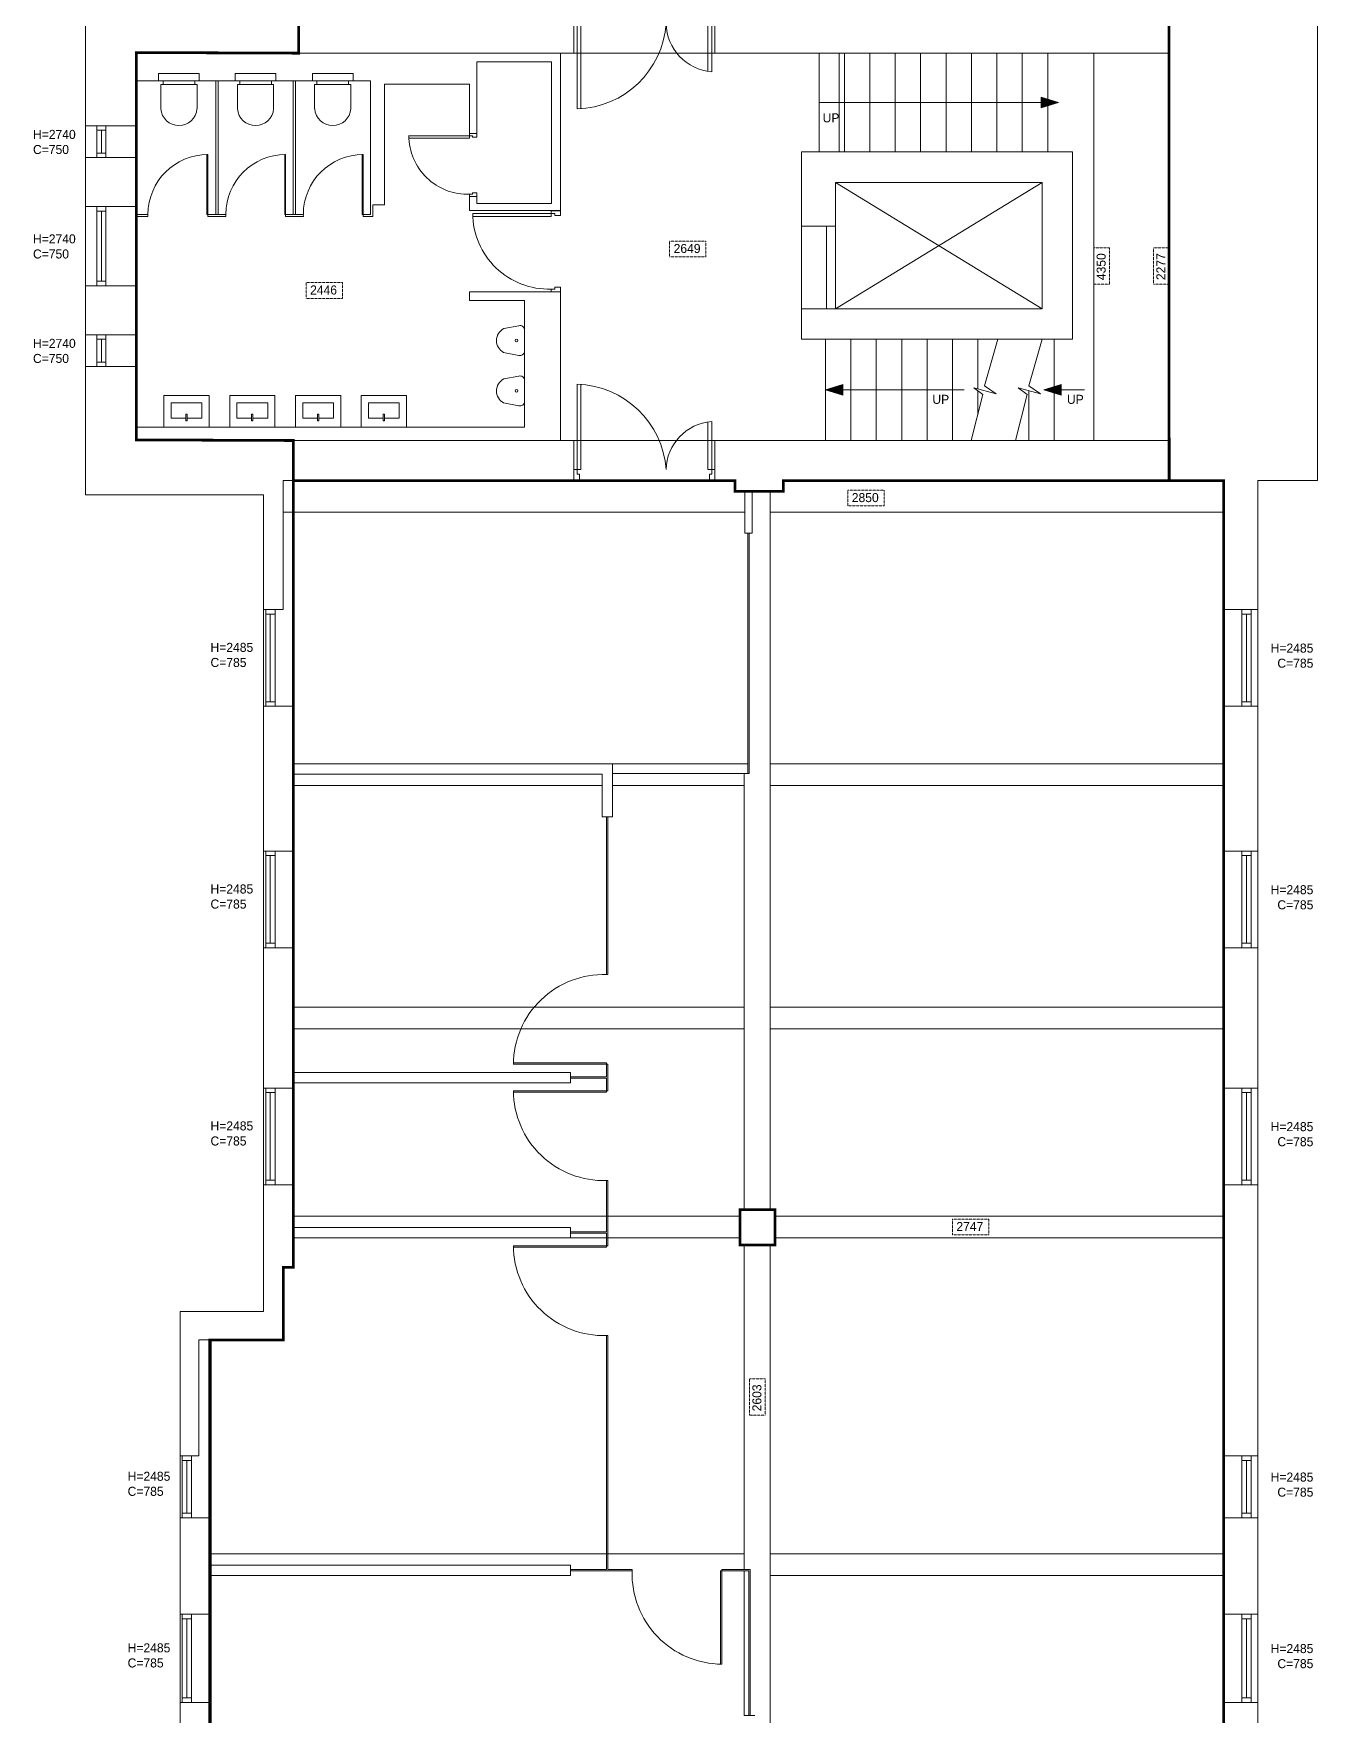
# Model space of a CAD drawing. Header units: millimetres. Extents: x 62976 to 1097852, y -110926 to 167100.
# Drawn here: x 992492 to 1006681, y -14289 to 4302 of the extents above; entities that cross this region are included whole.
import ezdxf

# ---------------------------------------------------------------- set-up
doc = ezdxf.new("R2010")
doc.units = ezdxf.units.MM
doc.linetypes.add('HIDDENX2', pattern=[0.75, 0.5, -0.25])
for name, color, linetype, lineweight in [('BLOCKS', 8, 'Continuous', 15), ('Ceiling', 45, 'HIDDENX2', 15), ('Ceiling tag', 1, 'Continuous', 15), ('GIA', 84, 'Continuous', 15), ('NIA', 30, 'Continuous', 15), ('Partitions', 155, 'Continuous', 15), ('Stairs', 8, 'Continuous', 15), ('WALLS', 7, 'Continuous', 15)]:
    doc.layers.add(name, color=color, linetype=linetype, lineweight=lineweight)
doc.layers.add('Whatch', color=7, linetype='Continuous', lineweight=15, true_color=0xa8a8a8)
doc.styles.add('Century Gothic', font='GOTHIC.TTF')

# ---------------------------------------------------------------- blocks, each defined once
blk = doc.blocks.new('DOOR 1210')
at = {"layer": 'BLOCKS'}
for p, q in [((523, -547), (523, 233)), ((557, 233), (557, -547)), ((-673, -107), (-673, -547)), ((-639, -547), (-639, -111)), ((-703, -647), (-703, -547)), ((-673, -547), (-703, -547)), ((-639, -547), (-673, -547)), ((-673, -588), (-673, -547)), ((-653, -588), (-673, -588)), ((-653, -647), (-653, -588)), ((523, -547), (557, -547)), ((537, -588), (557, -588)), ((537, -647), (537, -588)), ((557, -588), (557, -547)), ((557, -588), (557, -547)), ((557, -547), (587, -547)), ((587, -647), (587, -547)), ((-653, -647), (-703, -647)), ((537, -647), (587, -647))]:
    blk.add_line(p, q, dxfattribs=at)
for centre, radius, start, end in [((580, -605), 838, 91.5864, 176.0634), ((-708, -559), 453, 1.4922, 85.5208)]:
    blk.add_arc(centre, radius, start, end, dxfattribs=at)
blk = doc.blocks.new('33')
at = {"layer": 'BLOCKS'}
for p, q in [((524987, 33196), (524987, 32535)), ((524997, 33196), (524987, 33196)), ((524997, 33196), (524997, 32535)), ((524987, 32535), (524997, 32535))]:
    blk.add_line(p, q, dxfattribs=at)
blk.add_arc((524997, 32535), 661, 90, 180, dxfattribs=at)
blk = doc.blocks.new('sink wc')
at = {"layer": 'BLOCKS'}
for p, q in [((36043, 129595), (36543, 129595)), ((36043, 129245), (36043, 129595)), ((36543, 129595), (36543, 129245)), ((36123, 129495), (36285, 129495)), ((36123, 129325), (36123, 129495)), ((36285, 129525), (36285, 129448)), ((36285, 129525), (36300, 129525)), ((36300, 129448), (36285, 129448)), ((36300, 129525), (36300, 129448)), ((36300, 129495), (36463, 129495)), ((36463, 129495), (36463, 129325)), ((36543, 129245), (36043, 129245)), ((36463, 129325), (36123, 129325))]:
    blk.add_line(p, q, dxfattribs=at)
blk = doc.blocks.new('bide')
at = {"layer": 'BLOCKS'}
for p, q in [((114984, 102473), (115151, 102442)), ((114921, 102425), (114921, 102193)), ((114984, 102145), (115152, 102177))]:
    blk.add_line(p, q, dxfattribs=at)
blk.add_circle((115011, 102309), 15, dxfattribs=at)
for centre, radius, start, end in [((114971, 102425), 50, 74.0546, 180), ((115082, 102309), 149, 298.0058, 62.5661), ((114971, 102193), 50, 180, 285.9454)]:
    blk.add_arc(centre, radius, start, end, dxfattribs=at)
blk = doc.blocks.new('86')
at = {"layer": 'BLOCKS'}
for p, q in [((1410326, -319863), (1410326, -319782)), ((1410326, -319782), (1410776, -319782)), ((1410776, -319863), (1410326, -319863)), ((1410351, -320172), (1410351, -319903)), ((1410351, -319903), (1410376, -319903)), ((1410376, -319863), (1410376, -319903)), ((1410376, -319903), (1410726, -319903)), ((1410726, -319903), (1410726, -319863)), ((1410751, -319903), (1410726, -319903)), ((1410751, -319903), (1410751, -320172)), ((1410776, -319782), (1410776, -319863))]:
    blk.add_line(p, q, dxfattribs=at)
blk.add_arc((1410551, -320158), 200, 183.8042, 356.1958, dxfattribs=at)
blk = doc.blocks.new('94')
at = {"layer": 'BLOCKS'}
for p, q in [((1508732, -330403), (1507702, -330403)), ((1507702, -330403), (1507702, -330418)), ((1507702, -330418), (1508732, -330418)), ((1508732, -330403), (1508732, -330418))]:
    blk.add_line(p, q, dxfattribs=at)
blk.add_arc((1508700, -330423), 998, 88.1761, 179.7406, dxfattribs=at)
blk = doc.blocks.new('DOOR 840')
at = {"layer": 'BLOCKS'}
for p, q in [((-582, 249), (-582, -591)), ((-582, -591), (-582, 249)), ((-548, 249), (-582, 249)), ((-548, -591), (-548, 248)), ((-612, -691), (-612, -591)), ((-582, -591), (-612, -591)), ((-562, -691), (-612, -691)), ((-548, -591), (-582, -591)), ((-582, -632), (-582, -591)), ((-562, -632), (-582, -632)), ((-562, -691), (-562, -632)), ((208, -632), (228, -632)), ((208, -691), (208, -632)), ((208, -691), (258, -691)), ((228, -632), (228, -591)), ((228, -591), (258, -591)), ((258, -691), (258, -591))]:
    blk.add_line(p, q, dxfattribs=at)
blk.add_arc((-586, -565), 814, 358.1575, 89.7593, dxfattribs=at)

msp = doc.modelspace()

# ---------------------------------------------------------------- hatches: boundary and pattern name
at = {"layer": 'Stairs'}
for points in [[(1003628, 3598), (1003628, 3482), (1003821, 3541)], [(1001436, 306), (1001436, 422), (1001244, 363)], [(1003851, 306), (1003851, 422), (1003659, 363)]]:
    msp.add_hatch(color=256, dxfattribs=at).paths.add_polyline_path(points)

# ---------------------------------------------------------------- linework, layer by layer
at = {"layer": 'BLOCKS'}
for p, q in [((993191, 2931), (993191, 3284)), ((993291, 3234), (993191, 3234)), ((993241, 2981), (993241, 3234)), ((993291, 2931), (993291, 3284)), ((993628, 3284), (993628, 2931)), ((996639, 3174), (997311, 3174)), ((997311, 3174), (996639, 3174)), ((996639, 3147), (996639, 3174)), ((997391, 3198), (997311, 3198)), ((997311, 3174), (997311, 3198)), ((997311, 3147), (997311, 3174)), ((997344, 3174), (997311, 3174)), ((997344, 3158), (997344, 3174)), ((997391, 3158), (997391, 3198)), ((993291, 2981), (993191, 2981)), ((997311, 3147), (996640, 3147)), ((997391, 3158), (997344, 3158)), ((997344, 2526), (997311, 2526)), ((997311, 2526), (997311, 2502)), ((997391, 2502), (997311, 2502)), ((997344, 2542), (997344, 2526)), ((997391, 2542), (997344, 2542)), ((997391, 2542), (997391, 2502)), ((993191, 1514), (993191, 2391)), ((993291, 2341), (993191, 2341)), ((993241, 1564), (993241, 2341)), ((993291, 1514), (993291, 2391)), ((993628, 2391), (993628, 1514)), ((1001254, 1260), (1001254, 2175)), ((993291, 1564), (993191, 1564)), ((993191, 621), (993191, 974)), ((993291, 621), (993291, 974)), ((993628, 974), (993628, 621)), ((993291, 924), (993191, 924)), ((993241, 671), (993241, 924)), ((993291, 671), (993191, 671)), ((995362, -639), (995362, -3134)), ((995058, -2064), (995058, -3134)), ((995058, -2114), (995161, -2114)), ((995108, -2114), (995108, -3083)), ((995161, -2064), (995161, -3134)), ((1005644, -2064), (1005644, -3134)), ((1005846, -2064), (1005846, -3134)), ((1005950, -2114), (1005846, -2114)), ((1005899, -2114), (1005899, -3083)), ((1005950, -2064), (1005950, -3134)), ((995058, -3083), (995161, -3083)), ((1005950, -3083), (1005846, -3083)), ((995058, -4735), (995058, -5805)), ((995058, -4785), (995161, -4785)), ((995108, -4785), (995108, -5754)), ((995161, -4735), (995161, -5805)), ((995362, -4735), (995362, -5805)), ((1005644, -4735), (1005644, -5805)), ((1005846, -4735), (1005846, -5805)), ((1005950, -4785), (1005846, -4785)), ((1005899, -4785), (1005899, -5754)), ((1005950, -4735), (1005950, -5805)), ((995058, -5754), (995161, -5754)), ((1005950, -5754), (1005846, -5754)), ((995058, -7354), (995058, -8424)), ((995058, -7404), (995161, -7404)), ((995108, -7404), (995108, -8373)), ((995161, -7354), (995161, -8424)), ((995362, -7354), (995362, -8424)), ((1005644, -7354), (1005644, -8424)), ((1005846, -7354), (1005846, -8424)), ((1005950, -7404), (1005846, -7404)), ((1005899, -7404), (1005899, -8373)), ((1005950, -7354), (1005950, -8424)), ((995058, -8373), (995161, -8373)), ((1005950, -8373), (1005846, -8373)), ((994439, -10139), (994439, -12105)), ((994133, -11420), (994133, -12105)), ((994133, -11470), (994237, -11470)), ((994186, -11470), (994186, -12054)), ((994237, -11420), (994237, -12105)), ((1005644, -11420), (1005644, -12105)), ((1005846, -11420), (1005846, -12105)), ((1005950, -11470), (1005846, -11470)), ((1005897, -11470), (1005897, -12054)), ((1005950, -11420), (1005950, -12105)), ((994133, -12054), (994237, -12054)), ((1005950, -12054), (1005846, -12054)), ((994133, -13172), (994133, -14146)), ((994237, -13172), (994237, -14146)), ((994439, -13172), (994439, -14146)), ((1005644, -13172), (1005644, -14146)), ((1005846, -13172), (1005846, -14146)), ((1005950, -13172), (1005950, -14146)), ((994133, -13222), (994237, -13222)), ((994186, -13222), (994186, -14095)), ((1005950, -13222), (1005846, -13222)), ((1005897, -13222), (1005897, -14095)), ((994133, -14095), (994237, -14095)), ((1005950, -14095), (1005846, -14095))]:
    msp.add_line(p, q, dxfattribs=at)
at = {"layer": 'BLOCKS', "ltscale": 2}
for p, q in [((1000385, -3878), (1000385, -1219)), ((1000400, -3878), (1000400, -1219)), ((1000385, -3878), (1000400, -3878)), ((998825, -4355), (998825, -6099)), ((998840, -4355), (998840, -6099)), ((998825, -6099), (998840, -6099)), ((998426, -7230), (998825, -7230)), ((998426, -7245), (998825, -7245)), ((998825, -7092), (998825, -7230)), ((998825, -7092), (998840, -7092)), ((998825, -7245), (998825, -7384)), ((998840, -7092), (998840, -7384)), ((998825, -7384), (998840, -7384)), ((998825, -8377), (998825, -8945)), ((998825, -8377), (998840, -8377)), ((998840, -8377), (998840, -9098)), ((998426, -8945), (998825, -8945)), ((998426, -8960), (998825, -8960)), ((998825, -8960), (998825, -9098)), ((998825, -9098), (998840, -9098)), ((998825, -10091), (998825, -12678)), ((998825, -10091), (998840, -10091)), ((998840, -10091), (998840, -12678)), ((998426, -12678), (998825, -12678)), ((998426, -12693), (999107, -12693)), ((998840, -12678), (999107, -12678)), ((999107, -12693), (999107, -12678)), ((1000100, -12678), (1000412, -12678)), ((1000100, -12693), (1000100, -12678)), ((1000100, -12693), (1000397, -12693)), ((1000397, -14289), (1000397, -12693)), ((1000412, -14289), (1000412, -12678))]:
    msp.add_line(p, q, dxfattribs=at)
at = {"layer": 'BLOCKS'}
msp.add_arc((997290, 3177), 651, 180.2407, 271.8425, dxfattribs=at)
at = {"layer": 'Ceiling', "ltscale": 2}
for p, q in [((998463, 4086), (1000023, 4086)), ((1001394, 2995), (1001394, 4086)), ((1004209, -196), (1004209, 4086)), ((1000979, 1260), (1000979, 2175)), ((998463, -196), (1000023, -196)), ((1000633, -758), (1000633, -8698)), ((1000353, -989), (995251, -989)), ((1005644, -989), (1000633, -989)), ((998890, -3770), (1000385, -3770)), ((998890, -3878), (1000385, -3878)), ((1000347, -8698), (1000347, -3878)), ((1000633, -3770), (1005644, -3770)), ((995362, -4008), (998776, -4008)), ((998890, -4008), (1000347, -4008)), ((1000633, -4008), (1005644, -4008)), ((1000347, -6462), (995362, -6462)), ((1005644, -6462), (1000633, -6462)), ((1000347, -6700), (995362, -6700)), ((1005644, -6700), (1000633, -6700)), ((995362, -8771), (1000299, -8771)), ((1000685, -8771), (1005644, -8771)), ((998426, -9009), (1000299, -9009)), ((1000347, -12678), (1000347, -9090)), ((1000633, -9090), (1000633, -16762)), ((1000685, -9009), (1005644, -9009)), ((1000347, -12504), (994439, -12504)), ((1005644, -12504), (1000633, -12504)), ((1000347, -14289), (1000347, -12693)), ((1005644, -12742), (1000633, -12742))]:
    msp.add_line(p, q, dxfattribs=at)
at = {"layer": 'Ceiling'}
for points in [[(999522, 2009), (999923, 2009), (999923, 1835), (999522, 1835)], [(1004209, 1532), (1004209, 1934), (1004384, 1934), (1004384, 1532)], [(1004868, 1532), (1004868, 1934), (1005043, 1934), (1005043, 1532)], [(995504, 1550), (995905, 1550), (995905, 1375), (995504, 1375)], [(1001490, -745), (1001892, -745), (1001892, -919), (1001490, -919)], [(1002647, -8803), (1003048, -8803), (1003048, -8977), (1002647, -8977)], [(1000403, -10972), (1000403, -10570), (1000578, -10570), (1000578, -10972)]]:
    msp.add_lwpolyline(points, close=True, dxfattribs=at)
at = {"layer": 'GIA', "ltscale": 2, "const_width": 30}
for points in [[(994444, -17096), (994444, -10139), (995253, -10139), (995253, -9336), (995362, -9336), (995362, -196), (993628, -189), (993628, 4093), (995420, 4086), (995420, 13163)], [(1005040, 4533), (1005043, -639), (1005644, -639), (1005644, -17182)]]:
    msp.add_lwpolyline(points, dxfattribs=at)
at = {"layer": 'NIA', "ltscale": 2, "const_width": 30}
for points in [[(1005644, -639), (1000777, -639), (1000777, -758), (1000244, -758), (1000244, -639), (995362, -639), (995362, -9336), (995253, -9336), (995253, -10139), (994439, -10139), (994439, -17182), (1000261, -17182), (1000261, -16762), (1000806, -16762), (1000806, -17182), (1005644, -17182)], [(1000299, -9090), (1000299, -8698), (1000685, -8698), (1000685, -9090)]]:
    msp.add_lwpolyline(points, close=True, dxfattribs=at)
at = {"layer": 'Partitions', "ltscale": 2}
for p, q in [((998215, 3991), (997391, 3991)), ((997391, 3991), (997391, 3198)), ((998215, 3991), (998215, 2425)), ((998315, 4086), (998315, 2345)), ((996215, 3780), (993628, 3780)), ((994505, 2304), (994505, 3780)), ((994530, 2304), (994530, 3780)), ((995360, 2304), (995360, 3780)), ((995385, 2304), (995385, 3780)), ((996215, 2304), (996215, 3780)), ((996369, 3742), (996369, 2410)), ((997311, 3742), (996369, 3742)), ((997311, 3742), (997311, 3198)), ((997311, 2502), (997311, 2345)), ((997391, 2502), (997391, 2425)), ((998215, 2425), (997391, 2425)), ((993756, 2304), (993628, 2304)), ((993756, 2279), (993628, 2279)), ((993756, 2304), (993756, 2279)), ((994615, 2304), (994417, 2304)), ((994417, 2304), (994417, 2279)), ((994616, 2279), (994417, 2279)), ((994615, 2304), (994616, 2279)), ((995472, 2304), (995276, 2304)), ((995276, 2304), (995276, 2279)), ((995473, 2279), (995276, 2279)), ((995472, 2304), (995473, 2279)), ((996215, 2304), (996133, 2304)), ((996133, 2304), (996133, 2279)), ((996240, 2279), (996133, 2279)), ((996240, 2279), (996240, 2410)), ((996369, 2410), (996240, 2410)), ((998315, 2345), (997311, 2345)), ((998315, 1447), (997311, 1447)), ((997311, 1447), (997311, 1350)), ((997918, 1350), (997311, 1350)), ((997918, 1350), (997918, -50)), ((998315, 1447), (998315, -196)), ((997918, -50), (993628, -50)), ((1000353, -1219), (1000353, -758)), ((1000433, -1219), (1000433, -758)), ((1000353, -1219), (1000433, -1219)), ((998890, -3770), (995362, -3770)), ((998776, -3884), (995362, -3884)), ((998776, -4355), (998776, -3884)), ((998890, -4355), (998890, -3770)), ((998776, -4355), (998890, -4355)), ((998426, -7181), (995362, -7181)), ((998426, -7181), (998426, -7295)), ((998426, -7295), (995362, -7295)), ((995362, -8895), (998426, -8895)), ((998426, -8895), (998426, -9009)), ((998426, -9009), (995362, -9009)), ((998426, -12630), (994439, -12630)), ((998426, -12630), (998426, -12742)), ((998426, -12742), (994439, -12742)), ((1000347, -14289), (1000462, -14289))]:
    msp.add_line(p, q, dxfattribs=at)
at = {"layer": 'Stairs'}
for p, q in [((1001173, 2995), (1001173, 4086)), ((1001453, 4086), (1001453, 2995)), ((1001734, 4086), (1001734, 2995)), ((1002015, 4086), (1002015, 2995)), ((1002296, 4086), (1002296, 2995)), ((1002577, 4086), (1002577, 2995)), ((1002858, 4086), (1002858, 2995)), ((1003139, 4086), (1003139, 2995)), ((1003420, 4086), (1003420, 2995)), ((1003701, 4086), (1003701, 2995)), ((1001173, 3540), (1003628, 3540)), ((1003628, 3598), (1003628, 3482)), ((1003628, 3598), (1003821, 3541)), ((1003628, 3482), (1003821, 3541)), ((1001244, -196), (1001244, 924)), ((1001525, -196), (1001525, 924)), ((1001806, -196), (1001806, 924)), ((1002087, -196), (1002087, 924)), ((1002368, -196), (1002368, 924)), ((1002649, -196), (1002649, 924)), ((1002930, 374), (1002930, 924)), ((1003003, 407), (1003148, 924)), ((1003492, 407), (1003638, 924)), ((1003773, -196), (1003773, 924)), ((1001436, 422), (1001244, 363)), ((1001436, 306), (1001436, 422)), ((1002985, 313), (1002883, 386)), ((1002883, 386), (1003132, 321)), ((1003132, 321), (1003003, 407)), ((1003474, 313), (1003373, 386)), ((1003373, 386), (1003622, 321)), ((1003622, 321), (1003492, 407)), ((1003851, 422), (1003659, 363)), ((1003851, 306), (1003851, 422)), ((1001436, 306), (1001244, 363)), ((1002777, 364), (1001436, 364)), ((1002856, -196), (1002985, 313)), ((1002930, 96), (1002930, 353)), ((1003346, -196), (1003474, 313)), ((1003492, -196), (1003492, 355)), ((1003851, 306), (1003659, 363)), ((1004109, 364), (1003851, 364))]:
    msp.add_line(p, q, dxfattribs=at)
at = {"layer": 'WALLS'}
for p, q in [((998463, 4086), (998463, 4533)), ((1000023, 4086), (1000023, 4533)), ((998463, 4086), (993628, 4086)), ((993628, 4086), (993628, 3284)), ((1005043, 4086), (1000023, 4086)), ((1005043, -196), (1005043, 4086)), ((993628, 3284), (993064, 3284)), ((1003975, 2995), (1000979, 2995)), ((1000979, 2995), (1000979, 2175)), ((1003975, 924), (1003975, 2995)), ((993628, 2931), (993064, 2931)), ((993628, 2391), (993064, 2391)), ((1001355, 2175), (1000979, 2175)), ((993628, 1514), (993064, 1514)), ((1000979, 1260), (1001355, 1260)), ((1000979, 1260), (1000979, 924)), ((993628, 974), (993064, 974)), ((1000979, 924), (1003975, 924)), ((993628, 621), (993064, 621)), ((993628, 621), (993628, -196)), ((998463, -196), (993628, -196)), ((1005043, -196), (1000023, -196)), ((995251, -639), (995251, -2064)), ((998463, -639), (995251, -639)), ((1000244, -639), (1000023, -639)), ((1000777, -758), (1000777, -639)), ((1005644, -639), (1000777, -639)), ((1005644, -639), (1005644, -2064)), ((1000777, -758), (1000244, -758)), ((995251, -2064), (995033, -2064)), ((1005644, -2064), (1006024, -2064)), ((995033, -3134), (995362, -3134)), ((995362, -4735), (995362, -3134)), ((1005644, -3134), (1005644, -4735)), ((1006024, -3134), (1005644, -3134)), ((995362, -4735), (995033, -4735)), ((1005644, -4735), (1006024, -4735)), ((995033, -5805), (995362, -5805)), ((995362, -7354), (995362, -5805)), ((1005644, -5805), (1005644, -7354)), ((1006024, -5805), (1005644, -5805)), ((995362, -7354), (995033, -7354)), ((1005644, -7354), (1006024, -7354)), ((995033, -8424), (995362, -8424)), ((995362, -9336), (995362, -8424)), ((1005644, -8424), (1005644, -11420)), ((1006024, -8424), (1005644, -8424)), ((1000299, -9090), (1000299, -8698)), ((1000685, -8698), (1000299, -8698)), ((1000685, -8698), (1000685, -9090)), ((1000685, -9090), (1000299, -9090)), ((995253, -10139), (995253, -9336)), ((995362, -9336), (995253, -9336)), ((994317, -10139), (995253, -10139)), ((994317, -11420), (994317, -10139)), ((994317, -11420), (994110, -11420)), ((1005644, -11420), (1006024, -11420)), ((994110, -12105), (994439, -12105)), ((994439, -13172), (994439, -12105)), ((1005644, -12105), (1005644, -13172)), ((1006024, -12105), (1005644, -12105)), ((994110, -13172), (994439, -13172)), ((1006024, -13172), (1005644, -13172)), ((994110, -14146), (994439, -14146)), ((994439, -14146), (994439, -15226)), ((1005644, -14146), (1005644, -15226)), ((1006024, -14146), (1005644, -14146))]:
    msp.add_line(p, q, dxfattribs=at)
at = {"layer": 'WALLS', "ltscale": 2}
for p, q in [((993628, 2391), (993628, 2931)), ((993628, 974), (993628, 1514)), ((998463, -639), (998463, -196)), ((1000023, -639), (1000023, -196)), ((1000244, -758), (1000244, -639))]:
    msp.add_line(p, q, dxfattribs=at)
at = {"layer": 'Whatch'}
for p, q in [((993064, 4686), (993064, -796)), ((1006681, -639), (1006681, 4557)), ((1001355, 2658), (1001355, 1260)), ((1003638, 2658), (1001355, 2658)), ((1001355, 2658), (1003638, 1260)), ((1001355, 1260), (1003638, 2658)), ((1003638, 1260), (1003638, 2658)), ((1001355, 1260), (1003638, 1260)), ((1006024, -17097), (1006024, -639)), ((1006024, -639), (1006681, -639)), ((993064, -796), (995033, -796)), ((995033, -9824), (995033, -796)), ((994110, -16950), (994110, -9824)), ((994110, -9824), (995033, -9824))]:
    msp.add_line(p, q, dxfattribs=at)

# ---------------------------------------------------------------- block references
at = {"layer": 'BLOCKS'}
for name, p, xscale, yscale, zscale, rotation in [('DOOR 1210', (999173, 3751), 1.209214446624518, 1.209214446624518, 1.209214446624518, 180), ('DOOR 840', (997602, 1713), -1.032183908045908, 1.032183908045908, 1.032183908045908, 90)]:
    msp.add_blockref(name, p, dxfattribs=dict(at, xscale=xscale, yscale=yscale, zscale=zscale, rotation=rotation))
at = {"layer": 'BLOCKS', "xscale": -1.209214446624518, "yscale": 1.209214446624518, "zscale": 1.209214446624518}
msp.add_blockref('DOOR 1210', (999173, 144), dxfattribs=at)
at = {"layer": 'BLOCKS', "xscale": -1, "rotation": 180}
for p in [(957888, 129545), (958616, 129545), (959343, 129545), (960070, 129545)]:
    msp.add_blockref('sink wc', p, dxfattribs=at)
at = {"layer": 'BLOCKS', "ltscale": 2, "xscale": -1, "rotation": 180}
for p in [(-509907, -337802), (-509907, -339516)]:
    msp.add_blockref('94', p, dxfattribs=at)
at = {"layer": 'WALLS'}
for name, p in [('86', (-416453, 323643)), ('86', (-415606, 323643)), ('86', (-414753, 323643)), ('33', (469420, -30231)), ('33', (470280, -30231)), ('33', (471137, -30231)), ('94', (-509907, 323326))]:
    msp.add_blockref(name, p, dxfattribs=at)
at = {"layer": 'WALLS', "rotation": 90}
msp.add_blockref('94', (669682, -1521425), dxfattribs=at)
at = {"layer": 'Whatch', "xscale": -1}
for p in [(1112839, -101400), (1112839, -101957)]:
    msp.add_blockref('bide', p, dxfattribs=at)

# ---------------------------------------------------------------- texts
at = {"layer": 'Ceiling', "char_height": 100, "width": 730.14, "attachment_point": 1, "style": 'Century Gothic'}
for s, insert in [('2649', (999566, 1977)), ('2446', (995548, 1518)), ('2850', (1001535, -777)), ('2747', (1002691, -8835))]:
    msp.add_mtext(s, dxfattribs=dict(at, insert=insert))
at = {"layer": 'Ceiling', "char_height": 100, "width": 730.14, "attachment_point": 1, "rotation": 90, "style": 'Century Gothic'}
for s, insert in [('4350', (1004241, 1577)), ('2277', (1004901, 1577)), ('2603', (1000436, -10928))]:
    msp.add_mtext(s, dxfattribs=dict(at, insert=insert))
at = {"layer": 'Ceiling tag', "char_height": 100, "width": 730.14, "style": 'Century Gothic'}
for s, insert, attachment_point in [('H=2740\\PC=750', (992485, 3238), 1), ('H=2740\\PC=750', (992485, 2083), 1), ('H=2740\\PC=750', (992485, 928), 1), ('H=2485\\PC=785', (994447, -2701), 7), ('H=2485\\PC=785', (1006637, -2709), 9), ('H=2485\\PC=785', (994447, -5372), 7), ('H=2485\\PC=785', (1006637, -5380), 9), ('H=2485\\PC=785', (994447, -7991), 7), ('H=2485\\PC=785', (1006637, -7999), 9), ('H=2485\\PC=785', (993531, -11864), 7), ('H=2485\\PC=785', (1006637, -11873), 9), ('H=2485\\PC=785', (993531, -13761), 7), ('H=2485\\PC=785', (1006637, -13769), 9)]:
    msp.add_mtext(s, dxfattribs=dict(at, insert=insert, attachment_point=attachment_point))
at = {"layer": 'Stairs', "char_height": 100, "width": 1430, "attachment_point": 1, "style": 'Century Gothic'}
for insert in [(1001213, 3421), (1002426, 309), (1003913, 309)]:
    msp.add_mtext('UP', dxfattribs=dict(at, insert=insert))

doc.saveas('drawing.dxf')
